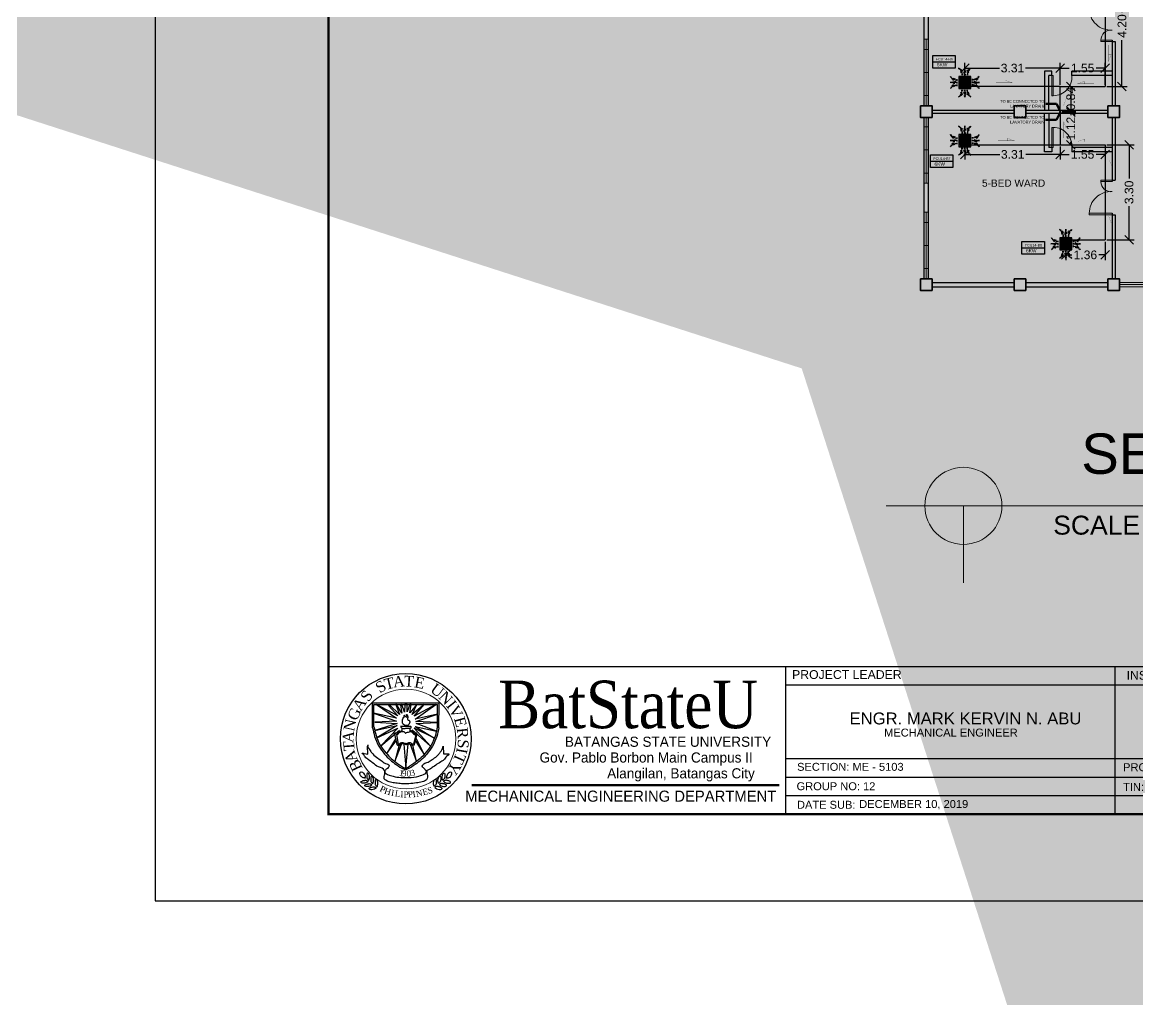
# Model space of a CAD drawing. Header units: millimetres. Extents: x -60 to 576, y -39 to 287.
# Drawn here: x 208.01 to 246.68, y 76.39 to 110.28 of the extents above; entities that cross this region are included whole.
import ezdxf
from ezdxf.enums import TextEntityAlignment as Align

# ---------------------------------------------------------------- set-up
doc = ezdxf.new("R2010")
doc.units = ezdxf.units.MM
doc.header["$MEASUREMENT"] = 0
for name, color, linetype in [('AIR', 7, 'Continuous'), ('AIR-00', 7, 'Continuous'), ('AIR-01', 7, 'Continuous'), ('AIR-02', 7, 'Continuous'), ('AIR-04', 7, 'Continuous'), ('DRAIN PIPE', 7, 'Continuous'), ('fcu drain', 7, 'Continuous'), ('label', 7, 'Continuous'), ('Legends', 7, 'Continuous'), ('M-AC-TEXT', 7, 'Continuous'), ('template', 7, 'Continuous')]:
    doc.layers.add(name, color=color, linetype=linetype)
doc.styles.add('ar-dim-axis', font='romans.shx', dxfattribs={"width": 0.8})
doc.styles.add('arial', font='arial.ttf')
doc.styles.add('CGOTHIC', font='GOTHIC.TTF')
doc.styles.add('GARAMOND', font='GARA.TTF')
doc.styles.add('OIP FONT', font='GOTHIC.TTF', dxfattribs={"height": 150})
doc.styles.get("Standard").update_dxf_attribs({"font": 'arial.ttf'})
doc.styles.add('SWISSLT175', font='swissl.ttf', dxfattribs={"height": 0.175})
doc.dimstyles.new('ar-dim-axis', dxfattribs={"dimtxt": 350, "dimasz": 250, "dimexe": 75, "dimexo": 75, "dimgap": 200, "dimtad": 1, "dimdec": 0, "dimzin": 12, "dimdsep": 46, "dimtxsty": 'ar-dim-axis', "dimblk": 'ARCHTICK', "dimcen": 120, "dimclrd": 11, "dimclre": 8, "dimclrt": 4, "dimadec": 0, "dimazin": 3, "dimtm": 1, "dimtfac": 1, "dimtdec": 0, "dimtix": 1, "dimtmove": 2, "dimatfit": 3, "dimldrblk": 'ARCHTICK', "dimfxl": 1, "dimtolj": 1, "dimtzin": 0, "dimarcsym": 1})
doc.dimstyles.new('Copy of dimension', dxfattribs={"dimtxt": 0.3, "dimasz": 0.3, "dimexe": 0.18, "dimexo": 0.0625, "dimgap": 0.09, "dimtad": 0, "dimzin": 0, "dimdsep": 46, "dimtxsty": 'Standard', "dimblk": 'OBLIQUE', "dimcen": 0.09, "dimclrd": 256, "dimclre": 256, "dimclrt": 256, "dimadec": 0, "dimazin": 0, "dimtfac": 1, "dimtofl": 0, "dimtmove": 0, "dimatfit": 3, "dimldrblk": 'OBLIQUE', "dimfxl": 1, "dimtolj": 1, "dimtzin": 0, "dimarcsym": 0})

# ---------------------------------------------------------------- blocks, each defined once
blk = doc.blocks.new('FCU-13000P (CASSETTE SPLIT)')
at = {"layer": 'AIR-00', "ltscale": 3}
for p, q in [((0, 0.523), (0, 1)), ((-0.523, 0), (-1, 0)), ((-0.558, 0.193), (-0.487, 0.193)), ((-0.558, 0.162), (-0.487, 0.162)), ((-0.558, 0.016), (-0.487, 0.016)), ((-0.193, 0.558), (-0.193, 0.487)), ((-0.162, 0.558), (-0.162, 0.487)), ((-0.016, 0.558), (-0.016, 0.487)), ((0.016, 0.558), (0.016, 0.487)), ((0.162, 0.558), (0.162, 0.487)), ((0.193, 0.558), (0.193, 0.487)), ((0.558, 0.193), (0.487, 0.193)), ((0.558, 0.162), (0.487, 0.162)), ((0.558, 0.016), (0.487, 0.016)), ((0.523, 0), (1, 0)), ((-0.558, -0.016), (-0.487, -0.016)), ((-0.558, -0.162), (-0.487, -0.162)), ((-0.558, -0.193), (-0.487, -0.193)), ((-0.193, -0.558), (-0.193, -0.487)), ((-0.162, -0.558), (-0.162, -0.487)), ((-0.016, -0.558), (-0.016, -0.487)), ((0, -0.523), (0, -1)), ((0.016, -0.558), (0.016, -0.487)), ((0.162, -0.558), (0.162, -0.487)), ((0.193, -0.558), (0.193, -0.487)), ((0.558, -0.016), (0.487, -0.016)), ((0.558, -0.162), (0.487, -0.162)), ((0.558, -0.193), (0.487, -0.193))]:
    blk.add_line(p, q, dxfattribs=at)
at = {"layer": 'AIR-00'}
for p, q in [((0.295, -0.295), (-0.295, 0.295)), ((0.295, 0.295), (-0.295, -0.295))]:
    blk.add_line(p, q, dxfattribs=at)
at = {"layer": 'AIR-00', "ltscale": 3}
for points in [[(-0.335, 0.895), (-0.311, 0.932), (-0.416, 0.973)], [(-0.022, 0.89), (0.022, 0.89), (0, 1)], [(0.335, 0.895), (0.311, 0.932), (0.416, 0.973)], [(-0.89, 0.022), (-0.89, -0.022), (-1, 0)], [(-0.895, 0.335), (-0.932, 0.311), (-0.973, 0.416)], [(0.89, 0.022), (0.89, -0.022), (1, 0)], [(0.895, 0.335), (0.932, 0.311), (0.973, 0.416)], [(-0.895, -0.335), (-0.932, -0.311), (-0.973, -0.416)], [(0.895, -0.335), (0.932, -0.311), (0.973, -0.416)], [(-0.335, -0.895), (-0.311, -0.932), (-0.416, -0.973)], [(-0.022, -0.89), (0.022, -0.89), (0, -1)], [(0.335, -0.895), (0.311, -0.932), (0.416, -0.973)]]:
    blk.add_lwpolyline(points, close=True, dxfattribs=at)
at = {"layer": 'AIR-00'}
for points in [[(-0.323, 0.914, -0.171809), (-0.178, 0.558), (-0.178, 0.522)], [(0.323, 0.914, 0.171809), (0.178, 0.558), (0.178, 0.522)], [(-0.914, 0.323, 0.171809), (-0.558, 0.178), (-0.522, 0.178)], [(0.914, 0.323, -0.171809), (0.558, 0.178), (0.522, 0.178)], [(-0.914, -0.323, -0.171809), (-0.558, -0.178), (-0.522, -0.178)], [(-0.323, -0.914, 0.171809), (-0.178, -0.558), (-0.178, -0.522)], [(0.323, -0.914, -0.171809), (0.178, -0.558), (0.178, -0.522)], [(0.914, -0.323, 0.171809), (0.558, -0.178), (0.522, -0.178)]]:
    blk.add_lwpolyline(points, format="xyb", dxfattribs=at)
for points in [[(-0.26, -0.26), (0.26, -0.26), (0.26, 0.26), (-0.26, 0.26)], [(-0.21, -0.21), (0.21, -0.21), (0.21, 0.21), (-0.21, 0.21)], [(-0.16, -0.16), (0.16, -0.16), (0.16, 0.16), (-0.16, 0.16)], [(-0.11, -0.11), (0.11, -0.11), (0.11, 0.11), (-0.11, 0.11)], [(-0.06, -0.06), (0.06, -0.06), (0.06, 0.06), (-0.06, 0.06)]]:
    blk.add_lwpolyline(points, close=True, dxfattribs=at)
at = {"layer": 'AIR-00', "ltscale": 3}
for points in [[(-0.268, 0.84), (-0.231, 0.852), (-0.134, 0.882), (-0.422, 0.704), (0.005, 0.903), (-0.358, 0.645), (-0.239, 0.678), (-0.199, 0.69)], [(0.268, 0.84), (0.231, 0.852), (0.134, 0.882), (0.422, 0.704), (-0.005, 0.903), (0.358, 0.645), (0.239, 0.678), (0.199, 0.69)], [(-0.84, 0.268), (-0.852, 0.231), (-0.882, 0.134), (-0.704, 0.422), (-0.903, -0.005), (-0.645, 0.358), (-0.678, 0.239), (-0.69, 0.199)], [(0.84, 0.268), (0.852, 0.231), (0.882, 0.134), (0.704, 0.422), (0.903, -0.005), (0.645, 0.358), (0.678, 0.239), (0.69, 0.199)], [(-0.84, -0.268), (-0.852, -0.231), (-0.882, -0.134), (-0.704, -0.422), (-0.903, 0.005), (-0.645, -0.358), (-0.678, -0.239), (-0.69, -0.199)], [(-0.268, -0.84), (-0.231, -0.852), (-0.134, -0.882), (-0.422, -0.704), (0.005, -0.903), (-0.358, -0.645), (-0.239, -0.678), (-0.199, -0.69)], [(0.268, -0.84), (0.231, -0.852), (0.134, -0.882), (0.422, -0.704), (-0.005, -0.903), (0.358, -0.645), (0.239, -0.678), (0.199, -0.69)], [(0.84, -0.268), (0.852, -0.231), (0.882, -0.134), (0.704, -0.422), (0.903, 0.005), (0.645, -0.358), (0.678, -0.239), (0.69, -0.199)]]:
    blk.add_open_spline(points, degree=3, knots=[0.0032834, 0.0032834, 0.0032834, 0.0032834, 0.0712567, 0.1924075, 0.3347111, 0.5062145, 0.5813292, 0.5813292, 0.5813292, 0.5813292], dxfattribs=at)
for points in [[(0, 0.8), (0.077, 0.776), (-0.058, 0.755), (0.098, 0.718), (-0.087, 0.663), (0, 0.631)], [(-0.8, 0), (-0.776, -0.077), (-0.755, 0.058), (-0.718, -0.098), (-0.663, 0.087), (-0.631, 0)], [(0.8, 0), (0.776, -0.077), (0.755, 0.058), (0.718, -0.098), (0.663, 0.087), (0.631, 0)], [(0, -0.8), (0.077, -0.776), (-0.058, -0.755), (0.098, -0.718), (-0.087, -0.663), (0, -0.631)]]:
    blk.add_spline(points, degree=3, dxfattribs=at)
for points in [[(-0.416, 0.973), (-0.335, 0.895), (-0.311, 0.932)], [(0, 1), (-0.022, 0.89), (0.022, 0.89)], [(0.416, 0.973), (0.335, 0.895), (0.311, 0.932)], [(-1, 0), (-0.89, 0.022), (-0.89, -0.022)], [(-0.973, 0.416), (-0.895, 0.335), (-0.932, 0.311)], [(1, 0), (0.89, 0.022), (0.89, -0.022)], [(0.973, 0.416), (0.895, 0.335), (0.932, 0.311)], [(-0.973, -0.416), (-0.895, -0.335), (-0.932, -0.311)], [(0.973, -0.416), (0.895, -0.335), (0.932, -0.311)], [(-0.416, -0.973), (-0.335, -0.895), (-0.311, -0.932)], [(0, -1), (-0.022, -0.89), (0.022, -0.89)], [(0.416, -0.973), (0.335, -0.895), (0.311, -0.932)]]:
    blk.add_solid(points, dxfattribs=at)
at = {"layer": 'AIR-01'}
for points in [[(-0.373, 0.31), (-0.348, 0.31), (-0.348, -0.31), (-0.373, -0.31)], [(-0.31, 0.372), (0.31, 0.372), (0.31, 0.348), (-0.31, 0.348)], [(0.372, 0.31), (0.348, 0.31), (0.348, -0.31), (0.372, -0.31)], [(-0.31, -0.373), (0.31, -0.373), (0.31, -0.348), (-0.31, -0.348)]]:
    blk.add_lwpolyline(points, close=True, dxfattribs=at)
at = {"layer": 'AIR-02'}
blk.add_lwpolyline([(-0.26, -0.31), (0.26, -0.31, 0.414214), (0.31, -0.26), (0.31, 0.26, 0.414214), (0.26, 0.31), (-0.26, 0.31, 0.414214), (-0.31, 0.26), (-0.31, -0.26, 0.414214)], format="xyb", close=True, dxfattribs=at)
at = {"layer": 'AIR-04'}
blk.add_lwpolyline([(-0.41, -0.41), (0.41, -0.41), (0.41, 0.41), (-0.41, 0.41)], close=True, dxfattribs=at)
blk = doc.blocks.new('_ARCHTICK')
at = {"color": 0, "linetype": 'ByBlock', "const_width": 0.15}
blk.add_lwpolyline([(-0.5, -0.5), (0.5, 0.5)], dxfattribs=at)
blk = doc.blocks.new('_Oblique')
at = {"color": 0, "linetype": 'ByBlock', "lineweight": -2}
blk.add_line((-0.5, -0.5), (0.5, 0.5), dxfattribs=at)
blk = doc.blocks.new('*D167')
at = {"lineweight": -2, "transparency": 16777216}
for p, q in [((245.615, 112.249), (246.32, 112.249)), ((246.14, 112.249), (246.14, 110.636)), ((246.14, 108.053), (246.14, 109.666)), ((245.615, 108.053), (246.32, 108.053))]:
    blk.add_line(p, q, dxfattribs=at)
at = {"layer": 'Defpoints', "color": 0, "transparency": 16777216}
for p in [(245.552, 112.249), (245.552, 108.053), (246.14, 108.053)]:
    blk.add_point(p, dxfattribs=at)
at = {"lineweight": -2, "transparency": 16777216, "xscale": 0.3, "yscale": 0.3, "zscale": 0.3}
for p, rotation in [((246.14, 112.249), 90), ((246.14, 108.053), 270)]:
    blk.add_blockref('_Oblique', p, dxfattribs=dict(at, rotation=rotation))
at = {"transparency": 16777216, "insert": (246.14, 110.151), "char_height": 0.3, "attachment_point": 5, "rotation": 90}
blk.add_mtext('\\A1;4.20', dxfattribs=at)
blk = doc.blocks.new('*D168')
at = {"lineweight": -2, "transparency": 16777216}
for p, q in [((243.999, 108.116), (243.999, 108.872)), ((243.999, 108.692), (244.309, 108.692)), ((245.552, 108.692), (245.242, 108.692)), ((245.552, 108.116), (245.552, 108.872))]:
    blk.add_line(p, q, dxfattribs=at)
at = {"layer": 'Defpoints', "color": 0, "transparency": 16777216}
for p in [(243.999, 108.692), (243.999, 108.053), (245.552, 108.053)]:
    blk.add_point(p, dxfattribs=at)
at = {"lineweight": -2, "transparency": 16777216, "xscale": 0.3, "yscale": 0.3, "zscale": 0.3, "rotation": 180}
blk.add_blockref('_Oblique', (243.999, 108.692), dxfattribs=at)
at = {"lineweight": -2, "transparency": 16777216, "xscale": 0.3, "yscale": 0.3, "zscale": 0.3}
blk.add_blockref('_Oblique', (245.552, 108.692), dxfattribs=at)
at = {"transparency": 16777216, "insert": (244.775, 108.692), "char_height": 0.3, "attachment_point": 5}
blk.add_mtext('\\A1;1.55', dxfattribs=at)
blk = doc.blocks.new('*D169')
at = {"lineweight": -2, "transparency": 16777216}
for p, q in [((240.69, 108.116), (240.69, 108.872)), ((240.69, 108.692), (241.894, 108.692)), ((243.999, 108.692), (242.795, 108.692)), ((243.999, 108.116), (243.999, 108.872))]:
    blk.add_line(p, q, dxfattribs=at)
at = {"layer": 'Defpoints', "color": 0, "transparency": 16777216}
for p in [(240.69, 108.692), (240.69, 108.053), (243.999, 108.053)]:
    blk.add_point(p, dxfattribs=at)
at = {"lineweight": -2, "transparency": 16777216, "xscale": 0.3, "yscale": 0.3, "zscale": 0.3, "rotation": 180}
blk.add_blockref('_Oblique', (240.69, 108.692), dxfattribs=at)
at = {"lineweight": -2, "transparency": 16777216, "xscale": 0.3, "yscale": 0.3, "zscale": 0.3}
blk.add_blockref('_Oblique', (243.999, 108.692), dxfattribs=at)
at = {"transparency": 16777216, "insert": (242.344, 108.692), "char_height": 0.3, "attachment_point": 5}
blk.add_mtext('\\A1;3.31', dxfattribs=at)
blk = doc.blocks.new('*D170')
at = {"lineweight": -2, "transparency": 16777216}
for p, q in [((244.061, 108.053), (244.545, 108.053)), ((244.365, 108.053), (244.365, 107.209)), ((244.061, 107.209), (244.545, 107.209))]:
    blk.add_line(p, q, dxfattribs=at)
at = {"layer": 'Defpoints', "color": 0, "transparency": 16777216}
for p in [(243.999, 108.053), (243.999, 107.209), (244.365, 107.209)]:
    blk.add_point(p, dxfattribs=at)
at = {"lineweight": -2, "transparency": 16777216, "xscale": 0.3, "yscale": 0.3, "zscale": 0.3}
for p, rotation in [((244.365, 108.053), 90), ((244.365, 107.209), 270)]:
    blk.add_blockref('_Oblique', p, dxfattribs=dict(at, rotation=rotation))
at = {"transparency": 16777216, "insert": (244.365, 107.631), "char_height": 0.3, "attachment_point": 5, "rotation": 90}
blk.add_mtext('\\A1;0.84', dxfattribs=at)
blk = doc.blocks.new('*D172')
at = {"lineweight": -2, "transparency": 16777216}
for p, q in [((240.69, 105.973), (240.69, 105.518)), ((243.999, 105.973), (243.999, 105.518)), ((240.69, 105.698), (241.901, 105.698)), ((243.999, 105.698), (242.802, 105.698))]:
    blk.add_line(p, q, dxfattribs=at)
at = {"layer": 'Defpoints', "color": 0, "transparency": 16777216}
for p in [(240.69, 106.036), (243.999, 106.036), (240.69, 105.698)]:
    blk.add_point(p, dxfattribs=at)
at = {"lineweight": -2, "transparency": 16777216, "xscale": 0.3, "yscale": 0.3, "zscale": 0.3, "rotation": 180}
blk.add_blockref('_Oblique', (240.69, 105.698), dxfattribs=at)
at = {"lineweight": -2, "transparency": 16777216, "xscale": 0.3, "yscale": 0.3, "zscale": 0.3}
blk.add_blockref('_Oblique', (243.999, 105.698), dxfattribs=at)
at = {"transparency": 16777216, "insert": (242.351, 105.698), "char_height": 0.3, "attachment_point": 5}
blk.add_mtext('\\A1;3.31', dxfattribs=at)
blk = doc.blocks.new('*D173')
at = {"lineweight": -2, "transparency": 16777216}
for p, q in [((243.999, 105.973), (243.999, 105.518)), ((245.552, 105.973), (245.552, 105.518)), ((243.999, 105.698), (244.309, 105.698)), ((245.552, 105.698), (245.242, 105.698))]:
    blk.add_line(p, q, dxfattribs=at)
at = {"layer": 'Defpoints', "color": 0, "transparency": 16777216}
for p in [(243.999, 106.036), (245.552, 106.036), (245.552, 105.698)]:
    blk.add_point(p, dxfattribs=at)
at = {"lineweight": -2, "transparency": 16777216, "xscale": 0.3, "yscale": 0.3, "zscale": 0.3, "rotation": 180}
blk.add_blockref('_Oblique', (243.999, 105.698), dxfattribs=at)
at = {"lineweight": -2, "transparency": 16777216, "xscale": 0.3, "yscale": 0.3, "zscale": 0.3}
blk.add_blockref('_Oblique', (245.552, 105.698), dxfattribs=at)
at = {"transparency": 16777216, "insert": (244.775, 105.698), "char_height": 0.3, "attachment_point": 5}
blk.add_mtext('\\A1;1.55', dxfattribs=at)
blk = doc.blocks.new('*D174')
at = {"lineweight": -2, "transparency": 16777216}
for p, q in [((245.615, 106.036), (246.566, 106.036)), ((246.386, 106.036), (246.386, 104.863)), ((246.386, 102.732), (246.386, 103.905)), ((245.615, 102.732), (246.566, 102.732))]:
    blk.add_line(p, q, dxfattribs=at)
at = {"layer": 'Defpoints', "color": 0, "transparency": 16777216}
for p in [(245.552, 106.036), (245.552, 102.732), (246.386, 102.732)]:
    blk.add_point(p, dxfattribs=at)
at = {"lineweight": -2, "transparency": 16777216, "xscale": 0.3, "yscale": 0.3, "zscale": 0.3}
for p, rotation in [((246.386, 106.036), 90), ((246.386, 102.732), 270)]:
    blk.add_blockref('_Oblique', p, dxfattribs=dict(at, rotation=rotation))
at = {"transparency": 16777216, "insert": (246.386, 104.384), "char_height": 0.3, "attachment_point": 5, "rotation": 90}
blk.add_mtext('\\A1;3.30', dxfattribs=at)
blk = doc.blocks.new('*D175')
at = {"lineweight": -2, "transparency": 16777216}
for p, q in [((244.19, 102.668), (244.19, 102.034)), ((245.552, 102.67), (245.552, 102.034)), ((244.19, 102.214), (244.406, 102.214)), ((245.552, 102.214), (245.337, 102.214))]:
    blk.add_line(p, q, dxfattribs=at)
at = {"layer": 'Defpoints', "color": 0, "transparency": 16777216}
for p in [(244.19, 102.73), (245.552, 102.732), (244.19, 102.214)]:
    blk.add_point(p, dxfattribs=at)
at = {"lineweight": -2, "transparency": 16777216, "xscale": 0.3, "yscale": 0.3, "zscale": 0.3, "rotation": 180}
blk.add_blockref('_Oblique', (244.19, 102.214), dxfattribs=at)
at = {"lineweight": -2, "transparency": 16777216, "xscale": 0.3, "yscale": 0.3, "zscale": 0.3}
blk.add_blockref('_Oblique', (245.552, 102.214), dxfattribs=at)
at = {"transparency": 16777216, "insert": (244.871, 102.214), "char_height": 0.3, "attachment_point": 5}
blk.add_mtext('\\A1;1.36', dxfattribs=at)
blk = doc.blocks.new('*D270')
at = {"lineweight": -2, "transparency": 16777216}
for p, q in [((244.061, 107.159), (244.545, 107.159)), ((244.365, 107.159), (244.365, 107.061)), ((244.061, 106.036), (244.545, 106.036)), ((244.365, 106.036), (244.365, 106.133))]:
    blk.add_line(p, q, dxfattribs=at)
at = {"layer": 'Defpoints', "color": 0, "transparency": 16777216}
for p in [(243.999, 107.159), (243.999, 106.036), (244.365, 106.036)]:
    blk.add_point(p, dxfattribs=at)
at = {"lineweight": -2, "transparency": 16777216, "xscale": 0.3, "yscale": 0.3, "zscale": 0.3}
for p, rotation in [((244.365, 107.159), 90), ((244.365, 106.036), 270)]:
    blk.add_blockref('_Oblique', p, dxfattribs=dict(at, rotation=rotation))
at = {"transparency": 16777216, "insert": (244.365, 106.597), "char_height": 0.3, "attachment_point": 5, "rotation": 90}
blk.add_mtext('\\A1;1.12', dxfattribs=at)

msp = doc.modelspace()

# ---------------------------------------------------------------- linework, layer by layer
at = {"color": 8, "lineweight": 25}
for p, q in [((239.279, 107.384), (239.279, 112.984)), ((239.429, 107.384), (239.429, 112.984)), ((245.804, 109.659), (245.804, 107.384)), ((245.804, 109.609), (245.904, 109.609)), ((245.904, 109.609), (245.904, 107.384)), ((243.454, 108.584), (243.454, 107.234)), ((244.404, 108.434), (244.404, 108.584)), ((239.554, 107.234), (242.404, 107.234)), ((239.554, 107.134), (242.404, 107.134)), ((242.804, 107.234), (245.654, 107.234)), ((242.804, 107.134), (245.654, 107.134)), ((243.454, 105.784), (243.454, 107.134)), ((239.279, 101.384), (239.279, 106.984)), ((239.429, 101.384), (239.429, 106.984)), ((245.804, 106.984), (245.804, 104.759)), ((245.904, 106.984), (245.904, 104.809)), ((245.804, 104.809), (245.904, 104.809)), ((245.804, 103.659), (245.804, 101.384)), ((245.804, 103.609), (245.904, 103.609)), ((245.904, 103.609), (245.904, 101.384)), ((239.554, 101.259), (242.404, 101.259)), ((239.554, 101.109), (242.404, 101.109)), ((242.804, 101.259), (245.654, 101.259)), ((242.804, 101.109), (245.654, 101.109))]:
    msp.add_line(p, q, dxfattribs=at)
at = {"color": 8, "lineweight": 9}
for p, q in [((239.279, 109.697), (239.429, 109.697)), ((239.279, 107.384), (239.279, 109.697)), ((239.354, 109.697), (239.354, 107.384)), ((239.279, 108.541), (239.279, 109.341)), ((239.279, 109.341), (239.429, 109.341)), ((239.429, 109.341), (239.429, 107.741)), ((239.279, 108.541), (239.429, 108.541)), ((239.429, 107.741), (239.279, 107.741)), ((239.279, 107.384), (239.429, 107.384)), ((244.354, 107.234), (244.854, 107.234)), ((244.354, 107.134), (244.854, 107.134)), ((239.279, 104.697), (239.279, 106.984)), ((239.354, 106.984), (239.354, 104.697)), ((239.279, 105.853), (239.279, 106.653)), ((239.279, 106.653), (239.429, 106.653)), ((239.429, 106.653), (239.429, 105.053)), ((239.279, 105.853), (239.429, 105.853)), ((239.429, 105.053), (239.279, 105.053)), ((239.279, 104.697), (239.429, 104.697)), ((239.279, 103.697), (239.429, 103.697)), ((239.279, 101.384), (239.279, 103.697)), ((239.354, 103.697), (239.354, 101.384)), ((239.279, 102.541), (239.279, 103.341)), ((239.279, 103.341), (239.429, 103.341)), ((239.429, 103.341), (239.429, 101.741)), ((239.279, 102.541), (239.429, 102.541)), ((239.429, 101.741), (239.279, 101.741)), ((239.279, 101.384), (239.429, 101.384)), ((248.754, 101.259), (246.054, 101.259)), ((246.054, 101.184), (248.754, 101.184)), ((246.054, 101.109), (248.754, 101.109))]:
    msp.add_line(p, q, dxfattribs=at)
at = {"color": 8, "lineweight": 25, "ltscale": 0.3}
for p, q in [((243.704, 108.584), (243.454, 108.584)), ((243.704, 108.434), (243.604, 108.434)), ((243.604, 107.234), (243.604, 108.434)), ((243.704, 108.434), (243.704, 108.584)), ((245.804, 108.584), (244.404, 108.584)), ((245.804, 108.434), (244.404, 108.434)), ((243.604, 107.134), (243.604, 105.934)), ((243.704, 105.784), (243.454, 105.784)), ((243.704, 105.934), (243.604, 105.934)), ((243.704, 105.934), (243.704, 105.784)), ((245.804, 105.934), (244.404, 105.934)), ((244.404, 105.934), (244.404, 105.784)), ((245.804, 105.784), (244.404, 105.784))]:
    msp.add_line(p, q, dxfattribs=at)
at = {"color": 0, "linetype": 'ByBlock', "lineweight": 9}
for p, q in [((243.314, 93.512), (237.969, 93.512)), ((240.641, 93.512), (240.641, 90.84)), ((281.283, 93.512), (243.314, 93.512))]:
    msp.add_line(p, q, dxfattribs=at)
at = {"color": 8, "lineweight": 9}
for points in [[(239.279, 109.697), (239.429, 109.697), (239.429, 107.384), (239.279, 107.384)], [(239.279, 106.984), (239.429, 106.984), (239.429, 104.697), (239.279, 104.697)], [(239.279, 103.697), (239.429, 103.697), (239.429, 101.384), (239.279, 101.384)]]:
    msp.add_lwpolyline(points, close=True, dxfattribs=at)
at = {"color": 8, "lineweight": 13, "ltscale": 0.03}
for points in [[(245.804, 109.609), (245.804, 109.659), (245.404, 109.659), (245.404, 109.609)], [(243.704, 108.434), (243.754, 108.434), (243.754, 107.734), (243.704, 107.734)], [(243.704, 105.934), (243.754, 105.934), (243.754, 106.634), (243.704, 106.634)], [(245.804, 104.809), (245.804, 104.759), (245.404, 104.759), (245.404, 104.809)], [(245.804, 103.659), (245.804, 103.609), (245.004, 103.609), (245.004, 103.659)]]:
    msp.add_lwpolyline(points, close=True, dxfattribs=at)
at = {"color": 8, "lineweight": 35}
for points in [[(239.154, 107.384), (239.554, 107.384), (239.554, 106.984), (239.154, 106.984)], [(242.404, 107.384), (242.804, 107.384), (242.804, 106.984), (242.404, 106.984)], [(245.654, 107.384), (246.054, 107.384), (246.054, 106.984), (245.654, 106.984)], [(239.154, 101.384), (239.554, 101.384), (239.554, 100.984), (239.154, 100.984)], [(242.404, 101.384), (242.804, 101.384), (242.804, 100.984), (242.404, 100.984)], [(245.654, 101.384), (246.054, 101.384), (246.054, 100.984), (245.654, 100.984)]]:
    msp.add_lwpolyline(points, close=True, dxfattribs=at)
at = {"color": 0, "linetype": 'ByBlock', "lineweight": 9}
msp.add_circle((240.641, 93.512), 1.336, dxfattribs=at)
at = {"color": 8, "lineweight": 13, "ltscale": 0.03}
for centre, radius, start, end in [((245.756, 110.759), 0.752, 180, 273.6952), ((245.758, 109.659), 0.353, 82.3719, 180), ((243.754, 108.386), 0.652, 270, 4.2422), ((243.754, 105.983), 0.652, 355.7578, 90), ((245.758, 104.759), 0.353, 180, 277.6281), ((245.756, 103.659), 0.752, 86.3048, 180)]:
    msp.add_arc(centre, radius, start, end, dxfattribs=at)
at = {"layer": 'DRAIN PIPE', "color": 2, "linetype": 'Continuous', "const_width": 0.005}
for points in [[(245.674, 109.49), (245.674, 108.93), (245.763, 109.165), (245.674, 109.165)], [(241.771, 108.182), (242.332, 108.182), (242.097, 108.27), (242.097, 108.182)], [(244.117, 107.955), (244.117, 107.395), (244.206, 107.63), (244.117, 107.63)], [(245.164, 108.147), (244.604, 108.147), (244.839, 108.235), (244.839, 108.147)], [(244.126, 106.267), (244.126, 106.827), (244.215, 106.592), (244.126, 106.592)], [(241.846, 106.171), (242.406, 106.171), (242.171, 106.26), (242.171, 106.171)], [(245.164, 106.142), (244.604, 106.142), (244.839, 106.231), (244.839, 106.142)], [(245.702, 104.949), (245.702, 105.509), (245.79, 105.274), (245.702, 105.274)], [(245.68, 102.986), (245.68, 103.546), (245.769, 103.311), (245.68, 103.311)]]:
    msp.add_lwpolyline(points, dxfattribs=at)
at = {"layer": 'fcu drain', "linetype": 'Continuous'}
for p, q in [((245.552, 112.249), (245.552, 108.053)), ((243.999, 108.053), (240.69, 108.053)), ((243.999, 107.209), (243.999, 108.053)), ((243.999, 108.053), (245.552, 108.053)), ((243.999, 107.159), (243.999, 106.036)), ((240.69, 106.036), (243.999, 106.036)), ((243.999, 106.036), (245.552, 106.036)), ((245.552, 106.036), (245.552, 102.732)), ((244.19, 102.737), (245.552, 102.732))]:
    msp.add_line(p, q, dxfattribs=at)
for centre in [(243.999, 107.209), (243.999, 107.159)]:
    msp.add_circle(centre, 0.0183, dxfattribs=at)
at = {"layer": 'fcu drain', "color": 2, "linetype": 'Continuous'}
for centre in [(243.999, 107.209), (243.999, 107.159)]:
    msp.add_circle(centre, 0.00904, dxfattribs=at)
at = {"layer": 'Legends', "linetype": 'Continuous', "lineweight": 25}
for p, q in [((239.58, 108.912), (240.359, 108.912)), ((239.496, 105.466), (240.274, 105.466)), ((242.67, 102.459), (243.448, 102.459))]:
    msp.add_line(p, q, dxfattribs=at)
at = {"layer": 'Legends'}
for points in [[(239.58, 109.13), (240.359, 109.13), (240.359, 108.693), (239.58, 108.693)], [(239.496, 105.685), (240.274, 105.685), (240.274, 105.248), (239.496, 105.248)], [(242.67, 102.678), (243.448, 102.678), (243.448, 102.241), (242.67, 102.241)]]:
    msp.add_lwpolyline(points, close=True, dxfattribs=at)
at = {"layer": 'template'}
for p, q in [((212.614, 150.209), (212.614, 79.813)), ((218.631, 87.942), (308.882, 87.942)), ((234.477, 87.943), (234.477, 82.821)), ((234.477, 87.942), (234.477, 82.821)), ((245.887, 87.943), (245.887, 82.821)), ((245.887, 87.942), (245.887, 82.821)), ((234.477, 87.302), (291.048, 87.302)), ((220.157, 86.686), (222.469, 86.681)), ((220.157, 85.819), (220.157, 86.686)), ((222.453, 85.819), (222.469, 86.681)), ((220.982, 86.15), (220.184, 86.323)), ((220.184, 86.323), (220.982, 86.047)), ((220.206, 86.622), (222.404, 86.622)), ((220.206, 85.853), (220.206, 86.622)), ((221.036, 86.226), (220.298, 86.622)), ((220.298, 86.622), (220.982, 86.15)), ((220.738, 86.622), (220.705, 86.589)), ((220.705, 86.589), (221.036, 86.226)), ((221.096, 86.28), (220.738, 86.622)), ((220.987, 86.622), (220.96, 86.622)), ((220.96, 86.622), (221.096, 86.28)), ((221.177, 86.318), (220.987, 86.622)), ((221.177, 86.622), (221.12, 86.605)), ((221.12, 86.605), (221.177, 86.318)), ((221.259, 86.361), (221.177, 86.622)), ((221.28, 86.622), (221.259, 86.361)), ((221.356, 86.622), (221.28, 86.622)), ((221.454, 86.622), (221.356, 86.367)), ((221.356, 86.367), (221.356, 86.622)), ((221.693, 86.622), (221.454, 86.329)), ((221.454, 86.329), (221.492, 86.622)), ((221.492, 86.622), (221.454, 86.622)), ((221.942, 86.622), (221.535, 86.274)), ((221.535, 86.274), (221.693, 86.622)), ((222.355, 86.622), (221.595, 86.22)), ((221.595, 86.22), (221.942, 86.622)), ((221.633, 86.117), (222.355, 86.622)), ((222.404, 86.285), (221.633, 86.117)), ((221.655, 86.036), (222.404, 86.285)), ((222.404, 85.847), (222.404, 86.622)), ((220.982, 86.047), (220.233, 86.014)), ((220.233, 86.014), (221.004, 85.96)), ((221.004, 85.96), (220.233, 85.725)), ((220.233, 85.725), (221.009, 85.895)), ((221.009, 85.895), (220.307, 85.464)), ((221.633, 85.862), (222.301, 85.458)), ((221.633, 85.862), (222.37, 85.694)), ((222.404, 86.003), (221.655, 86.036)), ((221.666, 85.96), (222.404, 86.003)), ((222.37, 85.694), (221.666, 85.96)), ((220.307, 85.464), (221.036, 85.797)), ((221.036, 85.797), (220.44, 85.188)), ((220.44, 85.188), (221.091, 85.732)), ((220.921, 85.59), (220.998, 85.235)), ((220.981, 85.582), (221.039, 85.252)), ((221.167, 85.805), (221.167, 85.704)), ((221.446, 85.793), (221.446, 85.692)), ((222.163, 85.176), (221.53, 85.748)), ((221.656, 85.554), (221.575, 85.246)), ((222.301, 85.458), (221.595, 85.797)), ((221.595, 85.797), (222.163, 85.176)), ((221.607, 85.229), (221.702, 85.593)), ((219.994, 84.902), (219.983, 85.178)), ((220.955, 85.428), (220.643, 84.913)), ((220.643, 84.913), (220.966, 85.347)), ((220.925, 84.649), (221.172, 85.266)), ((221.08, 85.211), (220.925, 84.649)), ((221.237, 85.249), (221.305, 84.412)), ((221.305, 84.412), (221.389, 85.255)), ((221.459, 85.249), (221.678, 84.644)), ((221.678, 84.644), (221.557, 85.217)), ((221.639, 85.38), (221.942, 84.886)), ((221.942, 84.886), (221.671, 85.45)), ((222.602, 85.18), (222.613, 84.91)), ((219.81, 84.94), (219.994, 84.902)), ((222.613, 84.91), (222.794, 84.916)), ((234.477, 84.751), (258.177, 84.751)), ((234.477, 84.108), (269.953, 84.108)), ((234.477, 83.465), (244.811, 83.465)), ((234.477, 83.465), (258.177, 83.465)), ((245.887, 83.465), (256.221, 83.465)), ((212.614, 79.813), (311.89, 79.813))]:
    msp.add_line(p, q, dxfattribs=at)
at = {"layer": 'template', "linetype": 'Continuous', "ltscale": 0.5}
msp.add_line((245.887, 87.942), (245.887, 82.821), dxfattribs=at)
at = {"layer": 'template', "linetype": 'Continuous', "lineweight": 50}
msp.add_line((223.595, 83.83), (234.256, 83.83), dxfattribs=at)
at = {"layer": 'template', "linetype": 'Continuous', "const_width": 0.0853}
msp.add_lwpolyline([(218.631, 82.821), (308.882, 82.821), (308.882, 147.2), (218.631, 147.2)], close=True, dxfattribs=at)
at = {"layer": 'template'}
msp.add_circle((221.309, 85.436), 2.263, dxfattribs=at)
at = {"layer": 'template', "lineweight": 20}
for centre, radius in [((221.309, 85.436), 2.263), ((221.317, 85.429), 1.728)]:
    msp.add_circle(centre, radius, dxfattribs=at)
at = {"layer": 'template', "start_tangent": (-1, 0)}
msp.add_spline([(221.298, 85.894), (221.23, 85.931), (221.194, 85.988), (221.194, 86.05), (221.194, 86.098), (221.208, 86.123), (221.223, 86.172), (221.244, 86.167), (221.252, 86.215), (221.266, 86.251), (221.285, 86.224), (221.322, 86.191), (221.351, 86.191), (221.349, 86.229), (221.336, 86.264), (221.338, 86.276), (221.373, 86.246), (221.373, 86.218), (221.379, 86.192), (221.379, 86.163), (221.368, 86.119), (221.394, 86.078), (221.427, 86.079), (221.447, 86.026), (221.441, 85.983), (221.41, 85.924), (221.38, 85.899), (221.343, 85.892), (221.297, 85.892), (221.3, 85.892)], degree=3, dxfattribs=at)
at = {"layer": 'template'}
for points in [[(220.206, 85.853), (220.277, 85.553), (220.423, 85.217), (220.624, 84.935), (221.025, 84.572), (221.297, 84.414), (221.351, 84.398)], [(222.404, 85.853), (222.334, 85.553), (222.187, 85.217), (221.986, 84.935), (221.585, 84.572), (221.313, 84.414), (221.259, 84.398)], [(220.157, 85.819), (220.228, 85.519), (220.374, 85.182), (220.575, 84.9), (220.976, 84.537), (221.248, 84.38), (221.302, 84.363)], [(220.921, 85.59), (220.92, 85.629), (220.977, 85.637), (221.039, 85.661), (221.114, 85.698), (221.167, 85.704), (221.167, 85.727)], [(222.453, 85.819), (222.383, 85.519), (222.236, 85.182), (222.035, 84.9), (221.634, 84.537), (221.362, 84.38), (221.308, 84.363)], [(221.701, 85.588), (221.688, 85.632), (221.628, 85.617), (221.593, 85.634), (221.567, 85.666), (221.529, 85.69), (221.497, 85.713), (221.446, 85.713)], [(220.998, 85.235), (221.047, 85.199), (221.1, 85.211), (221.134, 85.248), (221.172, 85.266), (221.224, 85.266), (221.265, 85.257), (221.306, 85.237), (221.372, 85.251), (221.413, 85.263), (221.459, 85.249), (221.557, 85.217), (221.607, 85.229)], [(221.039, 85.252), (221.094, 85.252), (221.103, 85.275), (221.14, 85.296), (221.204, 85.31), (221.265, 85.281), (221.303, 85.275), (221.352, 85.278), (221.39, 85.296), (221.445, 85.301), (221.48, 85.298), (221.511, 85.275), (221.529, 85.261), (221.575, 85.246)], [(219.892, 84.071), (219.783, 84.11), (219.732, 84.188), (219.726, 84.265), (219.736, 84.278), (219.802, 84.271), (219.869, 84.211), (219.895, 84.153), (219.903, 84.097), (219.903, 84.07), (219.897, 84.07), (219.882, 84.084), (219.88, 84.084)], [(219.998, 83.96), (219.936, 83.914), (219.848, 83.895), (219.794, 83.897), (219.75, 83.924), (219.748, 83.941), (219.791, 83.968), (219.833, 83.984), (219.884, 83.992), (219.904, 83.998), (219.943, 83.987), (219.994, 83.959), (219.996, 83.953)], [(220.025, 83.997), (220.052, 84.069), (220.045, 84.158), (220.028, 84.21), (219.99, 84.244), (219.973, 84.241), (219.959, 84.193), (219.956, 84.148), (219.963, 84.096), (219.963, 84.076), (219.983, 84.041), (220.025, 84), (220.032, 84)], [(220.163, 83.878), (220.191, 83.95), (220.184, 84.04), (220.166, 84.091), (220.129, 84.126), (220.111, 84.122), (220.098, 84.074), (220.094, 84.029), (220.101, 83.978), (220.101, 83.957), (220.122, 83.923), (220.163, 83.882), (220.17, 83.882)], [(220.314, 83.771), (220.342, 83.843), (220.335, 83.933), (220.318, 83.984), (220.28, 84.019), (220.262, 84.015), (220.249, 83.967), (220.245, 83.922), (220.252, 83.871), (220.252, 83.85), (220.273, 83.816), (220.314, 83.774), (220.321, 83.774)], [(222.292, 83.787), (222.267, 83.861), (222.278, 83.95), (222.297, 84.001), (222.337, 84.034), (222.354, 84.029), (222.366, 83.981), (222.367, 83.936), (222.358, 83.885), (222.357, 83.864), (222.335, 83.83), (222.292, 83.791), (222.285, 83.791)], [(222.448, 83.888), (222.423, 83.962), (222.434, 84.051), (222.453, 84.102), (222.492, 84.134), (222.509, 84.13), (222.521, 84.081), (222.523, 84.037), (222.514, 83.985), (222.513, 83.965), (222.491, 83.931), (222.448, 83.892), (222.441, 83.892)], [(222.591, 84.001), (222.566, 84.074), (222.577, 84.163), (222.596, 84.214), (222.635, 84.247), (222.652, 84.243), (222.664, 84.194), (222.666, 84.149), (222.657, 84.098), (222.656, 84.077), (222.634, 84.044), (222.591, 84.004), (222.584, 84.005)], [(222.616, 83.963), (222.676, 83.914), (222.763, 83.892), (222.817, 83.892), (222.862, 83.917), (222.864, 83.934), (222.823, 83.963), (222.782, 83.98), (222.731, 83.99), (222.711, 83.997), (222.672, 83.988), (222.62, 83.962), (222.617, 83.956)], [(222.727, 84.07), (222.837, 84.105), (222.891, 84.18), (222.9, 84.256), (222.891, 84.27), (222.824, 84.266), (222.755, 84.209), (222.727, 84.151), (222.716, 84.097), (222.715, 84.069), (222.722, 84.069), (222.737, 84.083), (222.738, 84.083)], [(220.136, 83.842), (220.074, 83.795), (219.986, 83.776), (219.932, 83.778), (219.888, 83.805), (219.887, 83.823), (219.929, 83.849), (219.971, 83.865), (220.023, 83.873), (220.042, 83.879), (220.081, 83.869), (220.132, 83.841), (220.134, 83.834)], [(220.287, 83.734), (220.225, 83.688), (220.137, 83.669), (220.083, 83.671), (220.039, 83.698), (220.038, 83.715), (220.08, 83.742), (220.122, 83.758), (220.174, 83.766), (220.194, 83.772), (220.232, 83.762), (220.284, 83.734), (220.286, 83.727)], [(222.318, 83.75), (222.377, 83.701), (222.464, 83.679), (222.519, 83.678), (222.563, 83.703), (222.566, 83.721), (222.524, 83.749), (222.483, 83.767), (222.432, 83.777), (222.413, 83.783), (222.373, 83.775), (222.321, 83.749), (222.319, 83.742)], [(222.473, 83.851), (222.533, 83.802), (222.62, 83.779), (222.674, 83.779), (222.719, 83.804), (222.721, 83.821), (222.68, 83.85), (222.639, 83.867), (222.588, 83.877), (222.568, 83.884), (222.529, 83.876), (222.476, 83.85), (222.474, 83.843)]]:
    msp.add_spline(points, degree=3, dxfattribs=at)
for points, end_tangent in [([(221.153, 85.874), (221.241, 85.87), (221.332, 85.866), (221.393, 85.867), (221.447, 85.873), (221.477, 85.871), (221.479, 85.842), (221.479, 85.818), (221.468, 85.796), (221.443, 85.793), (221.392, 85.788), (221.304, 85.788), (221.2, 85.786), (221.173, 85.801), (221.143, 85.82), (221.152, 85.876), (221.152, 85.882)], (-1, 0)), ([(220.981, 85.582), (221.056, 85.623), (221.108, 85.669), (221.161, 85.684), (221.213, 85.69), (221.265, 85.669), (221.285, 85.643), (221.306, 85.629), (221.335, 85.655), (221.401, 85.669), (221.465, 85.681), (221.535, 85.649), (221.581, 85.603), (221.639, 85.582), (221.656, 85.591), (221.656, 85.554)], (0, -1))]:
    msp.add_spline(points, degree=3, dxfattribs=dict(at, end_tangent=end_tangent))
for points, knots in [([(220, 85.207), (219.949, 85.207), (220.072, 85.044), (220.13, 84.93), (220.286, 84.792), (220.46, 84.69), (220.574, 84.574), (220.757, 84.545), (220.714, 84.452), (220.666, 84.402), (220.603, 84.364), (220.554, 84.265), (220.708, 84.178), (220.885, 84.127), (221.103, 84.089), (221.283, 84.091), (221.494, 84.088), (221.728, 84.116), (221.923, 84.195), (222.03, 84.258), (222.03, 84.327), (221.973, 84.368), (221.936, 84.419), (221.87, 84.454), (221.89, 84.522), (221.951, 84.594), (222.089, 84.616), (222.232, 84.718), (222.368, 84.812), (222.47, 84.915), (222.533, 85.009), (222.589, 85.079), (222.602, 85.168), (222.602, 85.18)], [0, 0, 0, 0, 0.050157, 0.09733, 0.169415, 0.238469, 0.297382, 0.34519, 0.361609, 0.384753, 0.415402, 0.43521, 0.480082, 0.549086, 0.637593, 0.692397, 0.728181, 0.847546, 0.920378, 0.94488, 0.959291, 0.979722, 1.010309, 1.023969, 1.046254, 1.066064, 1.119081, 1.173808, 1.241086, 1.282544, 1.318293, 1.350594, 1.379885, 1.379885, 1.379885, 1.379885]), ([(219.984, 85.201), (219.988, 85.206), (219.997, 85.21), (220.009, 85.209), (220.011, 85.209)], [3.04846765, 3.04846765, 3.04846765, 3.04846765, 3.05886904, 3.06079098, 3.06079098, 3.06079098, 3.06079098]), ([(222.794, 84.916), (222.798, 84.916), (222.822, 84.911), (222.684, 84.782), (222.6, 84.671), (222.428, 84.576), (222.269, 84.469), (222.153, 84.375), (222.027, 84.334), (222.053, 84.203), (222.084, 84.099), (222.01, 83.972), (221.859, 83.944), (221.661, 83.892), (221.418, 83.874), (221.18, 83.868), (220.969, 83.9), (220.783, 83.92), (220.648, 83.968), (220.575, 84.023), (220.549, 84.073), (220.571, 84.161), (220.589, 84.249), (220.559, 84.4), (220.344, 84.445), (220.18, 84.584), (220.027, 84.702), (219.897, 84.791), (219.852, 84.878), (219.781, 84.946), (219.809, 84.942), (219.838, 84.935)], [1.525096, 1.525096, 1.525096, 1.525096, 1.532073, 1.584612, 1.633558, 1.698069, 1.768711, 1.823631, 1.856154, 1.874433, 1.942755, 1.959564, 2.013837, 2.081716, 2.168665, 2.253261, 2.318126, 2.380396, 2.439479, 2.4572, 2.470092, 2.492272, 2.543518, 2.560297, 2.639259, 2.721631, 2.780104, 2.832648, 2.871086, 2.885372, 2.911145, 2.911145, 2.911145, 2.911145]), ([(221.278, 84.744), (221.29, 84.742), (221.311, 84.739), (221.327, 84.74), (221.338, 84.744)], [0, 0, 0, 0, 0.01145534, 0.02007474, 0.02007474, 0.02007474, 0.02007474]), ([(221.278, 84.723), (221.29, 84.721), (221.311, 84.718), (221.327, 84.719), (221.338, 84.723)], [0, 0, 0, 0, 0.01145534, 0.02007474, 0.02007474, 0.02007474, 0.02007474]), ([(221.284, 84.674), (221.294, 84.676), (221.311, 84.678), (221.324, 84.678), (221.331, 84.676)], [0.00178548, 0.00178548, 0.00178548, 0.00178548, 0.01145534, 0.01823656, 0.01823656, 0.01823656, 0.01823656]), ([(221.285, 84.654), (221.295, 84.656), (221.311, 84.658), (221.323, 84.657), (221.329, 84.656)], [0.00231179, 0.00231179, 0.00231179, 0.00231179, 0.01145534, 0.0176246, 0.0176246, 0.0176246, 0.0176246])]:
    msp.add_open_spline(points, degree=3, knots=knots, dxfattribs=at)

# ---------------------------------------------------------------- block references
at = {"layer": 'AIR', "xscale": 0.5113536813550488, "yscale": 0.5113536813550488, "zscale": 0.5113536813550488}
for p in [(240.69, 108.193), (240.69, 106.176), (244.19, 102.597)]:
    msp.add_blockref('FCU-13000P (CASSETTE SPLIT)', p, dxfattribs=at)

# ---------------------------------------------------------------- texts
at = {"color": 0, "linetype": 'ByBlock', "lineweight": 9}
for s, height, p in [('SECOND FLOOR DRAIN LAYOUT', 1.4, (244.726, 94.622)), ('SCALE                                                                                                                              1:400', 0.657637, (243.757, 92.514))]:
    msp.add_text(s, height=height, dxfattribs=at).set_placement(p)
at = {"layer": 'label', "color": 8, "lineweight": 9, "ltscale": 0.4, "insert": (242.383, 104.702), "char_height": 0.25, "attachment_point": 5, "line_spacing_factor": 0.8, "style": 'SWISSLT175'}
msp.add_mtext('5-BED WARD', dxfattribs=at)
at = {"layer": 'Legends', "linetype": 'Continuous', "lineweight": 25, "attachment_point": 1}
for s, width, insert, char_height in [('FCU14-B6', 0.44811, (239.685, 109.047), 0.09), ('6KW', 0.23674, (239.724, 108.871), 0.12), ('FCU14-B7', 0.44811, (239.601, 105.601), 0.09), ('6KW', 0.23674, (239.639, 105.426), 0.12), ('FCU14-B8', 0.44811, (242.775, 102.594), 0.09), ('6KW', 0.23674, (242.813, 102.419), 0.12)]:
    msp.add_mtext_dynamic_manual_height_columns(s, width=width, gutter_width=1.011, heights=[0], dxfattribs=dict(at, insert=insert, char_height=char_height))
at = {"layer": 'M-AC-TEXT', "char_height": 0.09822, "width": 1.56657, "attachment_point": 6, "style": 'OIP FONT'}
for insert in [(243.448, 107.456), (243.446, 106.901)]:
    msp.add_mtext('TO BE CONNECTED TO LAVATORY DRAIN', dxfattribs=dict(at, insert=insert))
at = {"layer": 'template', "style": 'arial'}
for s, height, p in [('PROJECT LEADER', 0.30409, (234.701, 87.51)), ('INSTRUCTOR', 0.304, (246.299, 87.483)), ('ENGR. MARK KERVIN N. ABU', 0.41257, (236.695, 85.933)), ('MECHANICAL ENGINEER', 0.27505, (237.892, 85.512)), ('SECTION: ME - 5103', 0.27505, (234.875, 84.324)), ('PRC Reg No.', 0.27505, (246.178, 84.311)), ('GROUP NO: 12', 0.27505, (234.857, 83.651)), ('TIN:', 0.275, (246.178, 83.629)), ('DATE SUB:', 0.275, (234.872, 83.008)), ('DECEMBER 10, 2019', 0.27505, (237.029, 83.034))]:
    msp.add_text(s, height=height, dxfattribs=at).set_placement(p)
at = {"layer": 'template', "width": 1}
for s, height, style, p in [('BatStateU', 1.6503, 'GARAMOND', (229.015, 85.802)), ('BATANGAS STATE UNIVERSITY', 0.35128, 'CGOTHIC', (230.401, 85.156)), ('Gov. Pablo Borbon Main Campus II', 0.35128, 'CGOTHIC', (229.642, 84.61)), ('Alangilan, Batangas City', 0.35128, 'CGOTHIC', (230.85, 84.061))]:
    msp.add_text(s, height=height, dxfattribs=dict(at, style=style)).set_placement(p, align=Align.CENTER)
at = {"layer": 'template', "attachment_point": 1}
for s, insert, char_height, width, rotation in [('{\\fTimes New Roman|b0|i0|c0|p18;S}', (220.204, 87.316), 0.37713, 29.67394, 33.2318), ('{\\fTimes New Roman|b0|i0|c0|p18;T}', (220.52, 87.492), 0.37713, 29.67394, 14.448), ('{\\fTimes New Roman|b0|i0|c0|p18;A}', (220.843, 87.589), 0.37713, 29.67394, 5.7185), ('{\\fTimes New Roman|b0|i0|c0|p18;T}', (221.259, 87.624), 0.37713, 0.3193, 356.815), ('{\\fTimes New Roman|b0|i0|c0|p18;E}', (221.656, 87.595), 0.37713, 29.67394, 348.6904), ('{\\fTimes New Roman|b0|i0|c0|p18;S}', (219.705, 86.901), 0.37713, 29.67394, 56.1104), ('{\\fTimes New Roman|b0|i0|c0|p18;U}', (222.348, 87.387), 0.37713, 29.67394, 323.5013), ('{\\fTimes New Roman|b0|i0|c0|p18;N}', (222.684, 87.129), 0.37713, 29.67394, 314.1356), ('{\\fTimes New Roman|b0|i0|c0|p18;A}', (219.43, 86.574), 0.37713, 29.67394, 56.1104), ('{\\fTimes New Roman|b0|i0|c0|p18;I}', (222.984, 86.815), 0.37713, 29.67394, 308.6454), ('{\\fTimes New Roman|b0|i0|c0|p18;V}', (223.116, 86.646), 0.37713, 29.67394, 298.2002), ('{\\fTimes New Roman|b0|i0|c0|p18;G}', (219.265, 86.187), 0.37713, 29.67394, 65.9347), ('{\\fTimes New Roman|b0|i0|c0|p18;N}', (219.142, 85.749), 0.37713, 29.67394, 77.5616), ('{\\fTimes New Roman|b0|i0|c0|p18;E}', (223.34, 86.235), 0.37713, 29.67394, 285.4787), ('{\\fTimes New Roman|b0|i0|c0|p18;A}', (219.111, 85.314), 0.37713, 29.67394, 85.537), ('{\\fTimes New Roman|b0|i0|c0|p18;R}', (223.448, 85.843), 0.37713, 29.67394, 276.1995), ('{\\fTimes New Roman|b0|i0|c0|p18;T}', (219.162, 84.993), 0.37713, 29.67394, 94.2665), ('{\\fTimes New Roman|b0|i0|c0|p18;I}', (223.454, 85.075), 0.37713, 29.67394, 259.8108), ('{\\fTimes New Roman|b0|i0|c0|p18;S}', (223.496, 85.401), 0.37713, 29.67394, 266.0586), ('{\\fTimes New Roman|b0|i0|c0|p18;A}', (219.296, 84.561), 0.37713, 29.67394, 110.3667), ('{\\fTimes New Roman|b0|i0|c0|p18;B}', (219.478, 84.255), 0.37713, 29.67394, 115.1841), ('{\\fTimes New Roman|b0|i0|c0|p18;T}', (223.407, 84.831), 0.37713, 29.67394, 245.978), ('{\\fTimes New Roman|b0|i0|c0|p18;1}', (221.095, 84.36), 0.21119, 29.67394, 350.6967), ('{\\fTimes New Roman|b0|i0|c0|p18;9}', (221.176, 84.338), 0.21119, 29.67394, 359.8965), ('{\\fTimes New Roman|b0|i0|c0|p18;0}', (221.333, 84.334), 0.21119, 29.67394, 359.8965), ('{\\fTimes New Roman|b0|i0|c0|p18;3}', (221.447, 84.336), 0.21119, 29.67394, 14.5727), ('{\\fTimes New Roman|b0|i0|c0|p18;Y}', (223.257, 84.479), 0.37713, 29.67394, 237.494), ('{\\fTimes New Roman|b0|i0|c0|p18;P}', (220.473, 83.816), 0.21119, 29.67394, 333.245), ('{\\fTimes New Roman|b0|i0|c0|p18;P}', (220.479, 83.816), 0.21119, 29.67394, 333.245), ('{\\fTimes New Roman|b0|i0|c0|p18;H}', (220.605, 83.741), 0.21119, 29.67394, 342.3689), ('{\\fTimes New Roman|b0|i0|c0|p18;I}', (220.82, 83.671), 0.21119, 29.67394, 350.7446), ('{\\fTimes New Roman|b0|i0|c0|p18;L}', (220.95, 83.652), 0.21119, 29.67394, 350.6967), ('{\\fTimes New Roman|b0|i0|c0|p18;I}', (221.126, 83.619), 0.21119, 29.67394, 357.8325), ('{\\fTimes New Roman|b0|i0|c0|p18;P}', (221.232, 83.609), 0.21119, 29.67394, 359.8965), ('{\\fTimes New Roman|b0|i0|c0|p18;P}', (221.366, 83.602), 0.21119, 29.67394, 7.5162), ('{\\fTimes New Roman|b0|i0|c0|p18;I}', (221.527, 83.61), 0.21119, 29.67394, 9.0391), ('{\\fTimes New Roman|b0|i0|c0|p18;N}', (221.636, 83.619), 0.21119, 29.67394, 12.9245), ('{\\fTimes New Roman|b0|i0|c0|p18;E}', (221.859, 83.676), 0.21119, 29.67394, 14.5727), ('{\\fTimes New Roman|b0|i0|c0|p18;S}', (222.038, 83.727), 0.21119, 29.67394, 14.5727)]:
    msp.add_mtext(s, dxfattribs=dict(at, insert=insert, char_height=char_height, width=width, rotation=rotation))
at = {"layer": 'template', "linetype": 'Continuous', "lineweight": 0, "insert": (223.37, 83.636), "char_height": 0.38403, "width": 12.18966, "attachment_point": 1}
msp.add_mtext('{\\fCentury Gothic|b0|i0|c0|p34;\\C7;MECHANICAL ENGINEERING DEPARTMENT}', dxfattribs=at)

# ---------------------------------------------------------------- dimensions: what is measured, and where the dimension line sits
for base, p1, p2, picture, middle in [((246.14, 108.053), (245.552, 112.249), (245.552, 108.053), '*D167', (246.14, 110.151)), ((244.365, 106.036), (243.999, 107.159), (243.999, 106.036), '*D270', (244.365, 106.597)), ((246.386, 102.732), (245.552, 106.036), (245.552, 102.732), '*D174', (246.386, 104.384))]:
    dim = msp.add_linear_dim(base=base, p1=p1, p2=p2, angle=90, dimstyle='Copy of dimension')
    dim.commit()
    dim.dimension.update_dxf_attribs({"geometry": picture, "text_midpoint": middle})
for base, p1, p2, picture, middle in [((240.69, 108.692), (243.999, 108.053), (240.69, 108.053), '*D169', (242.344, 108.692)), ((243.999, 108.692), (245.552, 108.053), (243.999, 108.053), '*D168', (244.775, 108.692)), ((245.552, 105.698), (243.999, 106.036), (245.552, 106.036), '*D173', (244.775, 105.698)), ((244.19, 102.214), (245.552, 102.732), (244.19, 102.73), '*D175', (244.871, 102.214))]:
    dim = msp.add_linear_dim(base=base, p1=p1, p2=p2, dimstyle='Copy of dimension')
    dim.commit()
    dim.dimension.update_dxf_attribs({"geometry": picture, "text_midpoint": middle})
dim = msp.add_linear_dim(base=(244.365, 107.209), p1=(243.999, 108.053), p2=(243.999, 107.209), angle=90, dimstyle='Copy of dimension')
dim.commit()
dim.dimension.update_dxf_attribs({"geometry": '*D170', "text_midpoint": (244.365, 107.631), "dimtype": 160})
dim = msp.add_linear_dim(base=(240.69, 105.698), p1=(243.999, 106.036), p2=(240.69, 106.036), dimstyle='Copy of dimension')
dim.commit()
dim.dimension.update_dxf_attribs({"geometry": '*D172', "text_midpoint": (242.351, 105.698), "dimtype": 160})

# ---------------------------------------------------------------- leaders
at = {"layer": 'M-AC-TEXT', "annotation_type": 0, "has_hookline": 1, "text_width": 1.46}
for points, hookline_direction in [([(243.997, 107.208), (243.87, 107.456), (243.494, 107.457)], 1), ([(354.266, 106.345), (354.139, 106.593), (353.763, 106.594)], 1), ([(272.48, 105.184), (272.353, 105.432), (271.977, 105.433)], 1), ([(178.877, 105.216), (179.004, 105.464), (179.38, 105.465)], 0), ([(395.221, 100.371), (395.094, 100.619), (394.718, 100.62)], 1), ([(244.001, 135.904), (243.874, 135.656), (243.498, 135.657)], 1), ([(354.265, 135.03), (354.138, 134.782), (353.762, 134.783)], 1), ([(376.115, 126.041), (375.988, 125.793), (375.612, 125.794)], 1), ([(376.117, 115.276), (375.99, 115.028), (375.614, 115.029)], 1), ([(262.789, 114.901), (262.662, 114.653), (262.286, 114.654)], 1), ([(243.995, 107.147), (243.868, 106.899), (243.492, 106.9)], 1), ([(354.265, 106.272), (354.138, 106.024), (353.762, 106.025)], 1)]:
    msp.add_leader(points, dimstyle='ar-dim-axis', override={"dimtxt": 150, "dimasz": 150, "dimgap": 200, "dimtad": 0, "dimtih": 1, "dimtoh": 1, "dimtxsty": 'OIP FONT', "dimclrd": 256, "dimclre": 256, "dimclrt": 256, "dimfxl": 0.2, "dimfxlon": 1, "dimlwd": 65535, "dimlwe": 65535}, dxfattribs=dict(at, hookline_direction=hookline_direction))

doc.saveas('drawing.dxf')
